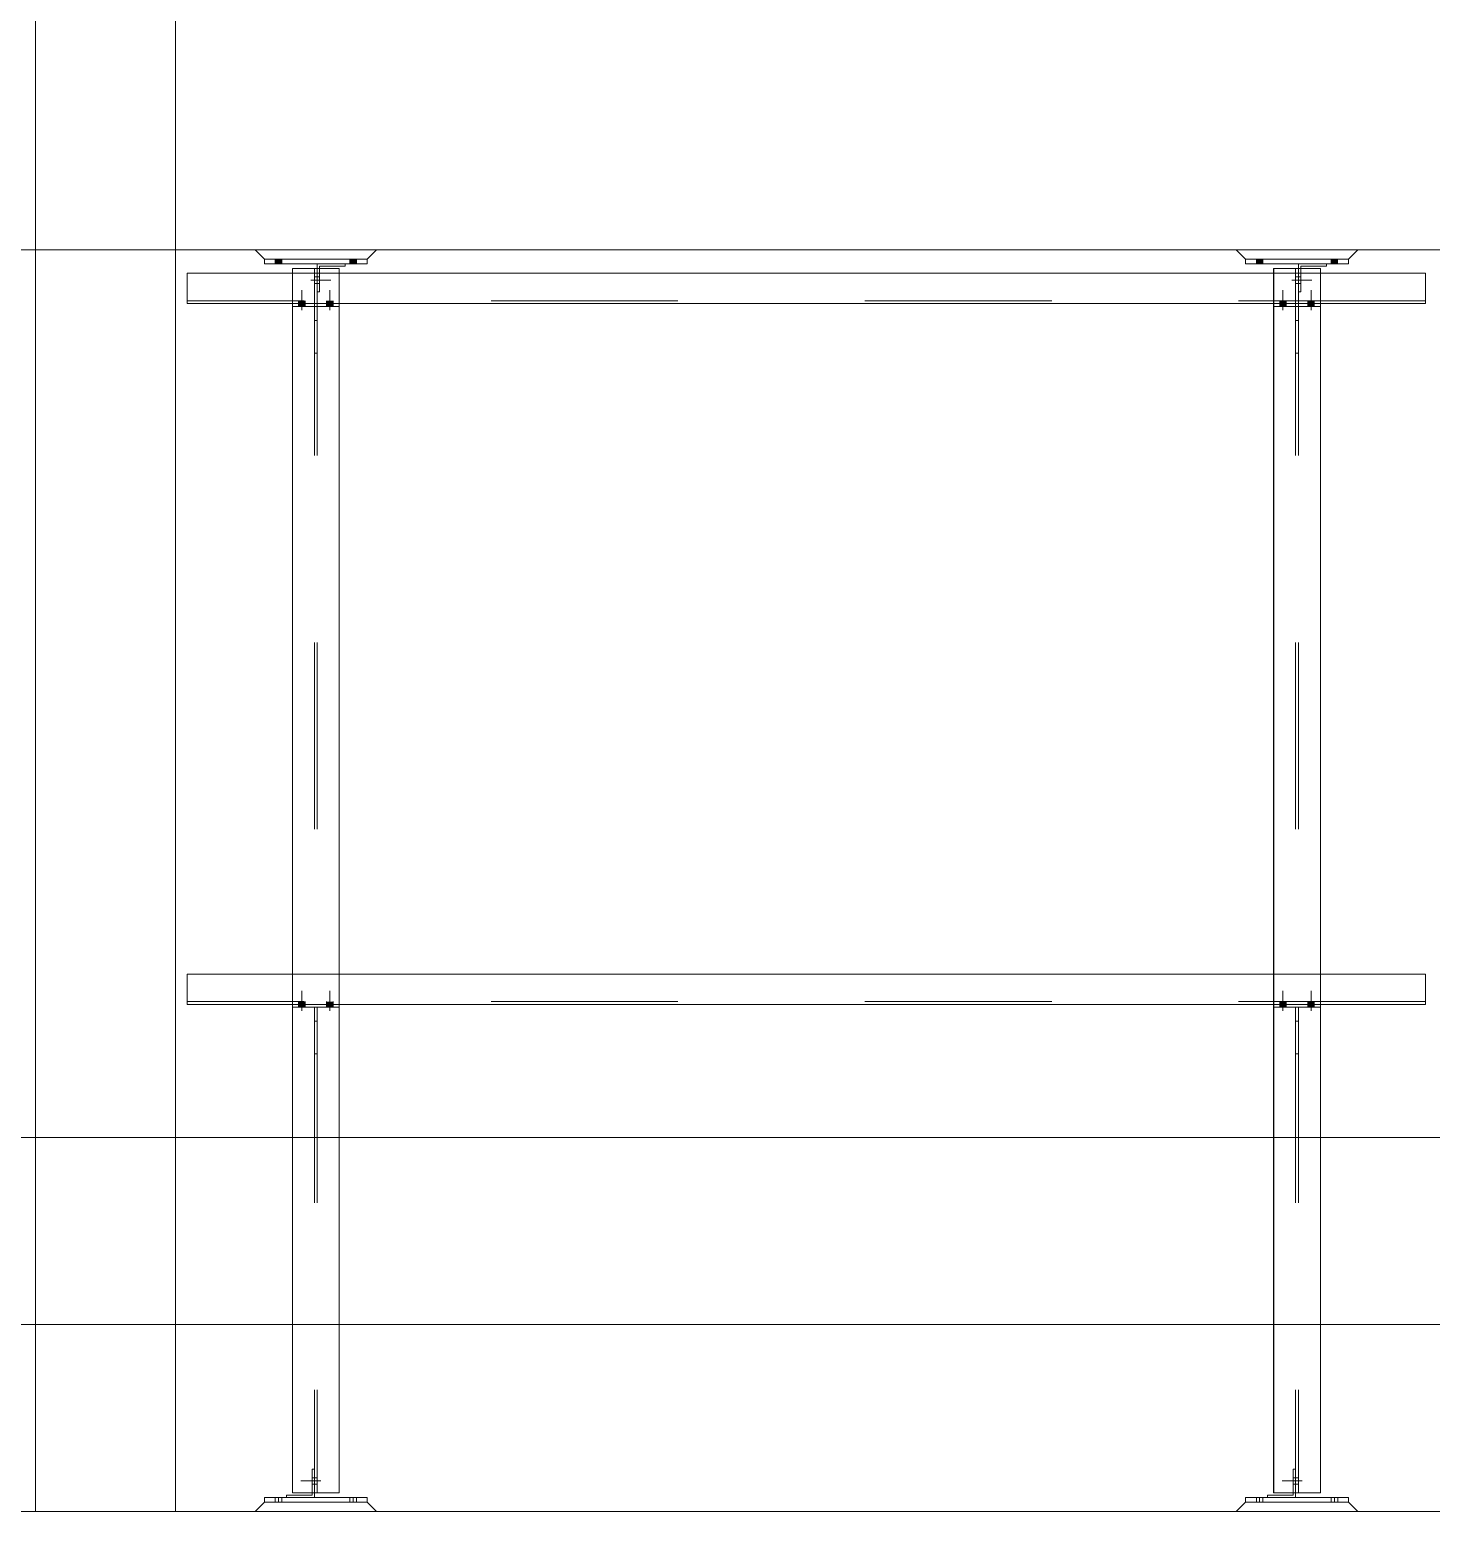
# Model space of a CAD drawing. Header units: millimetres. Extents: x 652937 to 1670132, y 1473552 to 2851037.
# Drawn here: x 663462.421 to 663465.421, y 1524530.22 to 1524533.392 of the extents above; entities that cross this region are included whole.
import ezdxf

# ---------------------------------------------------------------- set-up
doc = ezdxf.new("R2010")
doc.units = ezdxf.units.MM
for name, pattern in [('XKITLINE00', [0]), ('XKITLINE01', [4, 1, -1, 1, -1]), ('XKITLINE02', [4, 2, -2])]:
    doc.linetypes.add(name, pattern=pattern)
for name, color, linetype, lineweight in [('Bolt', 7, 'Continuous', 0), ('Part', 7, 'Continuous', 0), ('S-GRID', 7, 'Continuous', 9)]:
    doc.layers.add(name, color=color, linetype=linetype, lineweight=lineweight)

# ---------------------------------------------------------------- blocks, each defined once
blk = doc.blocks.new('*A18762946')
at = {"layer": 'S-GRID', "color": 7, "linetype": 'XKITLINE01', "lineweight": 0}
blk.add_line((-21.862873, 30.9), (90.947689, 30.9), dxfattribs=at)
blk = doc.blocks.new('*A19252995')
at = {"layer": 'Part', "color": 7, "linetype": 'XKITLINE00', "lineweight": 0}
for p, q in [((20.527199, 44.2), (20.527186, 44.2)), ((20.527341, 44.2), (20.527199, 44.2)), ((20.527199, 44.2), (20.527199, 44.15)), ((20.527341, 44.2), (20.527329, 44.2)), ((20.527341, 44.2), (21.027341, 44.2)), ((20.527341, 44.2), (20.527341, 44.15)), ((21.027341, 44.2), (21.027329, 44.2)), ((21.027341, 44.2), (21.027341, 44.15)), ((20.527199, 43.825), (20.527199, 36.65)), ((20.527341, 43.825), (20.527341, 36.65)), ((21.027341, 43.795), (21.027341, 36.65)), ((20.527199, 36.325), (20.527199, 32.9)), ((20.527341, 36.325), (20.527341, 32.9)), ((21.027341, 36.295), (21.027341, 32.9))]:
    blk.add_line(p, q, dxfattribs=at)
at = {"layer": 'Part', "color": 7, "linetype": 'XKITLINE02', "lineweight": 0}
for p, q in [((20.527186, 44.2), (20.527186, 31.1)), ((20.527186, 44.2), (20.527341, 44.2)), ((20.527199, 44.15), (20.527199, 43.825)), ((20.527329, 44.2), (20.527329, 31.1)), ((20.527341, 44.15), (20.527341, 43.825)), ((20.762199, 44.2), (20.762199, 31.1)), ((20.762329, 44.2), (20.762329, 31.1)), ((20.792199, 44.2), (20.792199, 31.1)), ((20.792329, 44.2), (20.792329, 31.1)), ((21.027186, 44.2), (21.027186, 31.1)), ((21.027199, 44.2), (21.027199, 31.1)), ((21.027329, 44.2), (21.027329, 31.1)), ((21.027341, 44.15), (21.027341, 43.795)), ((20.527199, 36.65), (20.527199, 36.325)), ((20.527341, 36.65), (20.527341, 36.325)), ((21.027341, 36.65), (21.027341, 36.295)), ((20.527199, 32.9), (20.527199, 31.1)), ((20.527341, 32.9), (20.527341, 31.1)), ((21.027341, 32.9), (21.027341, 31.1)), ((21.027341, 31.1), (20.527186, 31.1)), ((20.527329, 31.1), (20.527341, 31.1))]:
    blk.add_line(p, q, dxfattribs=at)
blk = doc.blocks.new('*A19282998')
at = {"layer": 'Part', "color": 7, "linetype": 'XKITLINE00', "lineweight": 0}
for p, q in [((10.02664, 44.2), (10.026628, 44.2)), ((10.026783, 44.2), (10.02664, 44.2)), ((10.02664, 44.2), (10.02664, 44.15)), ((10.026783, 44.2), (10.02677, 44.2)), ((10.026783, 44.2), (10.526783, 44.2)), ((10.026783, 44.2), (10.026783, 44.15)), ((10.526783, 44.2), (10.52677, 44.2)), ((10.526783, 44.2), (10.526783, 44.15)), ((10.02664, 43.825), (10.02664, 36.65)), ((10.026783, 43.825), (10.026783, 36.65)), ((10.526783, 43.795), (10.526783, 36.65)), ((10.02664, 36.325), (10.02664, 32.9)), ((10.026783, 36.325), (10.026783, 32.9)), ((10.526783, 36.295), (10.526783, 32.9))]:
    blk.add_line(p, q, dxfattribs=at)
at = {"layer": 'Part', "color": 7, "linetype": 'XKITLINE02', "lineweight": 0}
for p, q in [((10.026628, 44.2), (10.026628, 31.1)), ((10.026628, 44.2), (10.026783, 44.2)), ((10.02664, 44.15), (10.02664, 43.825)), ((10.02677, 44.2), (10.02677, 31.1)), ((10.026783, 44.15), (10.026783, 43.825)), ((10.26164, 44.2), (10.26164, 31.1)), ((10.26177, 44.2), (10.26177, 31.1)), ((10.29164, 44.2), (10.29164, 31.1)), ((10.29177, 44.2), (10.29177, 31.1)), ((10.526628, 44.2), (10.526628, 31.1)), ((10.52664, 44.2), (10.52664, 31.1)), ((10.52677, 44.2), (10.52677, 31.1)), ((10.526783, 44.15), (10.526783, 43.795)), ((10.02664, 36.65), (10.02664, 36.325)), ((10.026783, 36.65), (10.026783, 36.325)), ((10.526783, 36.65), (10.526783, 36.295)), ((10.02664, 32.9), (10.02664, 31.1)), ((10.026783, 32.9), (10.026783, 31.1)), ((10.526783, 32.9), (10.526783, 31.1)), ((10.526783, 31.1), (10.026628, 31.1)), ((10.02677, 31.1), (10.026783, 31.1))]:
    blk.add_line(p, q, dxfattribs=at)
blk = doc.blocks.new('*A19503020')
at = {"layer": 'Part', "color": 7, "linetype": 'XKITLINE00', "lineweight": 0}
for p, q in [((7.277315, 30.9), (7.277315, 66)), ((8.777315, 66), (8.777315, 30.9)), ((7.27685, 44.4), (7.27685, 32.9)), ((8.777315, 30.9), (7.277315, 30.9))]:
    blk.add_line(p, q, dxfattribs=at)
at = {"layer": 'Part', "color": 7, "linetype": 'XKITLINE02', "lineweight": 0}
for p, q in [((8.77685, 66), (8.77685, 30.9)), ((7.27685, 47.4), (7.27685, 44.4)), ((7.27685, 32.9), (7.27685, 30.9)), ((7.277315, 30.9), (7.27685, 30.9)), ((7.27685, 30.9), (7.277315, 30.9))]:
    blk.add_line(p, q, dxfattribs=at)
blk = doc.blocks.new('*A19883058')
at = {"layer": 'Part', "color": 7, "linetype": 'XKITLINE02', "lineweight": 0}
blk.add_line((-6.777703, 30.9), (74.747293, 30.9), dxfattribs=at)
blk = doc.blocks.new('*A19893059')
at = {"layer": 'Part', "color": 7, "linetype": 'XKITLINE00', "lineweight": 0}
blk.add_line((74.247682, 30.9), (-6.027334, 30.9), dxfattribs=at)
blk = doc.blocks.new('*A20233093')
at = {"layer": 'Part', "color": 7, "linetype": 'XKITLINE02', "lineweight": 0}
for p, q in [((9.72662, 31), (9.626589, 30.9)), ((9.626822, 30.9), (9.726791, 31)), ((9.726791, 31), (9.72662, 31)), ((9.72662, 31), (10.82679, 31)), ((10.82662, 31), (10.926589, 30.9)), ((10.82679, 31), (10.926821, 30.9)), ((10.926821, 30.9), (9.626589, 30.9)), ((10.926589, 30.9), (10.926821, 30.9))]:
    blk.add_line(p, q, dxfattribs=at)
blk = doc.blocks.new('*A20243094')
at = {"layer": 'Bolt', "color": 7, "linetype": 'XKITLINE02', "lineweight": 0}
for p, q in [((10.261675, 31.26), (10.236675, 31.26)), ((10.291694, 31.26), (10.261694, 31.26)), ((10.331305, 31.225), (10.116705, 31.225)), ((10.261735, 31.19), (10.236735, 31.19)), ((10.291716, 31.19), (10.261716, 31.19))]:
    blk.add_line(p, q, dxfattribs=at)
blk = doc.blocks.new('*A20253095')
at = {"layer": 'Part', "color": 7, "linetype": 'XKITLINE02', "lineweight": 0}
for p, q in [((10.82679, 31.05), (9.72662, 31.05)), ((9.72662, 31.05), (9.72662, 31)), ((10.82679, 31), (9.72662, 31)), ((9.726791, 31), (9.726791, 31.05)), ((10.82662, 31), (10.82662, 31.05)), ((10.82679, 31.05), (10.82679, 31))]:
    blk.add_line(p, q, dxfattribs=at)
blk = doc.blocks.new('*A20263096')
at = {"layer": 'Part', "color": 7, "linetype": 'XKITLINE02', "lineweight": 0}
for p, q in [((10.261752, 31.35), (10.236659, 31.35)), ((10.236659, 31.075), (10.236659, 31.35)), ((10.236752, 31.35), (10.236752, 31.075)), ((10.261659, 31.05), (10.261659, 31.35)), ((10.261752, 31.05), (10.261752, 31.35)), ((10.236752, 31.075), (9.961659, 31.075)), ((9.961659, 31.075), (9.961659, 31.05)), ((10.261752, 31.05), (9.961659, 31.05)), ((9.961752, 31.05), (9.961752, 31.075))]:
    blk.add_line(p, q, dxfattribs=at)
blk = doc.blocks.new('*A20273097')
at = {"layer": 'Bolt', "color": 7, "linetype": 'XKITLINE02', "lineweight": 0}
for p, q in [((9.841671, 31), (9.841671, 31.05)), ((9.876705, 31), (9.876705, 31.05)), ((9.911739, 31), (9.911739, 31.05)), ((10.641671, 31), (10.641671, 31.05)), ((10.676705, 31), (10.676705, 31.05)), ((10.711739, 31), (10.711739, 31.05))]:
    blk.add_line(p, q, dxfattribs=at)
blk = doc.blocks.new('*A20363106')
at = {"layer": 'Part', "color": 7, "linetype": 'XKITLINE00', "lineweight": 0}
for p, q in [((39.852314, 32.9), (-6.027334, 32.9)), ((39.852314, 30.9), (-6.027334, 30.9))]:
    blk.add_line(p, q, dxfattribs=at)
blk = doc.blocks.new('*A20723142')
at = {"layer": 'Part', "color": 7, "linetype": 'XKITLINE02', "lineweight": 0}
for p, q in [((20.227179, 31), (20.127148, 30.9)), ((20.12738, 30.9), (20.227349, 31)), ((20.227349, 31), (20.227179, 31)), ((20.227179, 31), (21.327349, 31)), ((21.327179, 31), (21.427148, 30.9)), ((21.327349, 31), (21.42738, 30.9)), ((21.42738, 30.9), (20.127148, 30.9)), ((21.427148, 30.9), (21.42738, 30.9))]:
    blk.add_line(p, q, dxfattribs=at)
blk = doc.blocks.new('*A20733143')
at = {"layer": 'Bolt', "color": 7, "linetype": 'XKITLINE02', "lineweight": 0}
for p, q in [((20.762234, 31.26), (20.737234, 31.26)), ((20.792253, 31.26), (20.762253, 31.26)), ((20.831864, 31.225), (20.617264, 31.225)), ((20.762294, 31.19), (20.737294, 31.19)), ((20.792275, 31.19), (20.762275, 31.19))]:
    blk.add_line(p, q, dxfattribs=at)
blk = doc.blocks.new('*A20743144')
at = {"layer": 'Part', "color": 7, "linetype": 'XKITLINE02', "lineweight": 0}
for p, q in [((21.327349, 31.05), (20.227179, 31.05)), ((20.227179, 31.05), (20.227179, 31)), ((21.327349, 31), (20.227179, 31)), ((20.227349, 31), (20.227349, 31.05)), ((21.327179, 31), (21.327179, 31.05)), ((21.327349, 31.05), (21.327349, 31))]:
    blk.add_line(p, q, dxfattribs=at)
blk = doc.blocks.new('*A20753145')
at = {"layer": 'Part', "color": 7, "linetype": 'XKITLINE02', "lineweight": 0}
for p, q in [((20.76231, 31.35), (20.737217, 31.35)), ((20.737217, 31.075), (20.737217, 31.35)), ((20.73731, 31.35), (20.73731, 31.075)), ((20.762217, 31.05), (20.762217, 31.35)), ((20.76231, 31.05), (20.76231, 31.35)), ((20.73731, 31.075), (20.462217, 31.075)), ((20.462217, 31.075), (20.462217, 31.05)), ((20.76231, 31.05), (20.462217, 31.05)), ((20.46231, 31.05), (20.46231, 31.075))]:
    blk.add_line(p, q, dxfattribs=at)
blk = doc.blocks.new('*A20763146')
at = {"layer": 'Bolt', "color": 7, "linetype": 'XKITLINE02', "lineweight": 0}
for p, q in [((20.34223, 31), (20.34223, 31.05)), ((20.377264, 31), (20.377264, 31.05)), ((20.412298, 31), (20.412298, 31.05)), ((21.14223, 31), (21.14223, 31.05)), ((21.177264, 31), (21.177264, 31.05)), ((21.212298, 31), (21.212298, 31.05))]:
    blk.add_line(p, q, dxfattribs=at)
blk = doc.blocks.new('*A21393209')
at = {"layer": 'Part', "color": 7, "linetype": 'XKITLINE00', "lineweight": 0}
blk.add_line((74.248136, 44.4), (-6.027551, 44.4), dxfattribs=at)
blk = doc.blocks.new('*A21933263')
at = {"layer": 'Part', "color": 7, "linetype": 'XKITLINE00', "lineweight": 0}
for p, q in [((8.901808, 36.65), (8.901819, 36.65)), ((8.901966, 36.65), (8.901819, 36.65)), ((8.901819, 36.65), (8.901819, 36.355)), ((22.152741, 36.65), (8.901956, 36.65)), ((8.901966, 36.65), (8.901966, 36.325)), ((22.152731, 36.65), (22.152741, 36.65)), ((22.152741, 36.65), (22.152741, 36.325)), ((8.901808, 36.355), (8.901808, 36.325)), ((8.901966, 36.325), (8.901808, 36.325)), ((8.901808, 36.325), (22.152741, 36.325)), ((8.901819, 36.355), (8.901966, 36.355)), ((8.901819, 36.355), (8.901956, 36.355))]:
    blk.add_line(p, q, dxfattribs=at)
at = {"layer": 'Part', "color": 7, "linetype": 'XKITLINE02', "lineweight": 0}
for p, q in [((8.901808, 36.65), (8.901808, 36.355)), ((8.901819, 36.65), (8.901808, 36.65)), ((8.901956, 36.355), (8.901956, 36.65)), ((22.152584, 36.325), (22.152584, 36.65)), ((22.152584, 36.65), (22.152594, 36.65)), ((22.152594, 36.65), (22.152594, 36.355)), ((22.152731, 36.355), (22.152731, 36.65)), ((22.152731, 36.355), (8.901956, 36.355)), ((22.152741, 36.325), (22.152584, 36.325)), ((22.152594, 36.355), (22.152731, 36.355))]:
    blk.add_line(p, q, dxfattribs=at)
blk = doc.blocks.new('*A21943264')
at = {"layer": 'Part', "color": 7, "linetype": 'XKITLINE00', "lineweight": 0}
for p, q in [((8.901808, 44.15), (8.901819, 44.15)), ((8.901966, 44.15), (8.901819, 44.15)), ((8.901819, 44.15), (8.901819, 43.855)), ((22.152741, 44.15), (8.901956, 44.15)), ((8.901966, 44.15), (8.901966, 43.825)), ((22.152731, 44.15), (22.152741, 44.15)), ((22.152741, 44.15), (22.152741, 43.825)), ((8.901808, 43.855), (8.901808, 43.825)), ((8.901966, 43.825), (8.901808, 43.825)), ((8.901808, 43.825), (22.152741, 43.825)), ((8.901819, 43.855), (8.901966, 43.855)), ((8.901819, 43.855), (8.901956, 43.855))]:
    blk.add_line(p, q, dxfattribs=at)
at = {"layer": 'Part', "color": 7, "linetype": 'XKITLINE02', "lineweight": 0}
for p, q in [((8.901808, 44.15), (8.901808, 43.855)), ((8.901819, 44.15), (8.901808, 44.15)), ((8.901956, 43.855), (8.901956, 44.15)), ((22.152584, 43.825), (22.152584, 44.15)), ((22.152584, 44.15), (22.152594, 44.15)), ((22.152594, 44.15), (22.152594, 43.855)), ((22.152731, 43.855), (22.152731, 44.15)), ((22.152731, 43.855), (8.901956, 43.855)), ((22.152741, 43.825), (22.152584, 43.825)), ((22.152594, 43.855), (22.152731, 43.855))]:
    blk.add_line(p, q, dxfattribs=at)
blk = doc.blocks.new('*A21953265')
at = {"layer": 'Part', "color": 7, "linetype": 'XKITLINE00', "lineweight": 0}
for p, q in [((20.792217, 44.25), (20.792217, 44.2)), ((20.79231, 44.25), (20.79231, 44.2)), ((21.09231, 44.225), (21.09231, 44.25)), ((20.81731, 44.225), (20.81731, 44.2)), ((21.09231, 44.225), (20.81731, 44.225))]:
    blk.add_line(p, q, dxfattribs=at)
at = {"layer": 'Part', "color": 7, "linetype": 'XKITLINE02', "lineweight": 0}
for p, q in [((21.09231, 44.25), (20.792217, 44.25)), ((21.092217, 44.25), (21.092217, 44.225)), ((20.792217, 44.2), (20.792217, 43.95)), ((20.79231, 44.2), (20.79231, 43.95)), ((20.81731, 44.225), (20.817217, 44.225)), ((20.817217, 44.225), (20.817217, 43.95)), ((20.81731, 44.225), (20.817217, 44.225)), ((20.81731, 44.2), (20.81731, 43.95)), ((20.81731, 43.95), (20.792217, 43.95))]:
    blk.add_line(p, q, dxfattribs=at)
blk = doc.blocks.new('*A21963266')
at = {"layer": 'Bolt'}
for points in [[(20.412, 44.3), (20.412, 44.25), (20.342, 44.25), (20.342, 44.3)], [(21.212, 44.3), (21.212, 44.25), (21.142, 44.25), (21.142, 44.3)]]:
    blk.add_hatch(color=7, dxfattribs=at).paths.add_polyline_path(points, flags=17)
at = {"layer": 'Bolt', "color": 7, "linetype": 'XKITLINE00', "lineweight": 0}
for p, q in [((20.342, 44.3), (20.342, 44.25)), ((20.377, 44.3), (20.377, 44.25)), ((20.412, 44.3), (20.412, 44.25)), ((21.142, 44.3), (21.142, 44.25)), ((21.177, 44.3), (21.177, 44.25)), ((21.212, 44.3), (21.212, 44.25))]:
    blk.add_line(p, q, dxfattribs=at)
blk = doc.blocks.new('*A21973267')
at = {"layer": 'Part', "color": 7, "linetype": 'XKITLINE00', "lineweight": 0}
for p, q in [((20.527349, 43.825), (20.527349, 43.795)), ((20.527349, 43.795), (20.527535, 43.795)), ((21.027535, 43.795), (20.527349, 43.795)), ((20.527535, 43.825), (20.527535, 43.795)), ((21.027535, 43.795), (21.027535, 43.825))]:
    blk.add_line(p, q, dxfattribs=at)
at = {"layer": 'Part', "color": 7, "linetype": 'XKITLINE02', "lineweight": 0}
for p, q in [((21.027535, 43.825), (20.527349, 43.825)), ((21.027349, 43.825), (21.027535, 43.825)), ((21.027349, 43.825), (21.027349, 43.795)), ((21.027349, 43.795), (21.027535, 43.795))]:
    blk.add_line(p, q, dxfattribs=at)
blk = doc.blocks.new('*A21983268')
at = {"layer": 'Part', "color": 7, "linetype": 'XKITLINE00', "lineweight": 0}
for p, q in [((20.762349, 43.795), (20.762349, 43.295)), ((20.762535, 43.645), (20.762535, 43.795)), ((20.792535, 43.795), (20.762535, 43.795)), ((20.792535, 43.645), (20.792535, 43.795)), ((20.762396, 43.295), (20.762535, 43.645)), ((20.762535, 43.645), (20.792535, 43.645)), ((20.792535, 43.645), (20.792396, 43.295)), ((20.762349, 43.295), (20.762396, 43.295)), ((20.792396, 43.295), (20.762396, 43.295))]:
    blk.add_line(p, q, dxfattribs=at)
at = {"layer": 'Part', "color": 7, "linetype": 'XKITLINE02', "lineweight": 0}
for p, q in [((20.762535, 43.795), (20.762349, 43.795)), ((20.762535, 43.795), (20.762349, 43.795)), ((20.792349, 43.295), (20.792349, 43.795)), ((20.762396, 43.295), (20.762349, 43.295))]:
    blk.add_line(p, q, dxfattribs=at)
blk = doc.blocks.new('*A21993269')
at = {"layer": 'Bolt'}
for points in [[(20.592, 43.825), (20.592, 43.855), (20.662, 43.855), (20.662, 43.825)], [(20.592, 43.795), (20.592, 43.825), (20.662, 43.825), (20.662, 43.795)], [(20.892, 43.825), (20.892, 43.855), (20.962, 43.855), (20.962, 43.825)], [(20.892, 43.795), (20.892, 43.825), (20.962, 43.825), (20.962, 43.795)]]:
    blk.add_hatch(color=7, dxfattribs=at).paths.add_polyline_path(points, flags=17)
at = {"layer": 'Bolt', "color": 7, "linetype": 'XKITLINE00', "lineweight": 0}
for p, q in [((20.627, 43.755), (20.627, 43.97)), ((20.927, 43.755), (20.927, 43.97)), ((20.592, 43.825), (20.592, 43.855)), ((20.592, 43.795), (20.592, 43.825)), ((20.662, 43.825), (20.662, 43.855)), ((20.662, 43.795), (20.662, 43.825)), ((20.892, 43.825), (20.892, 43.855)), ((20.892, 43.795), (20.892, 43.825)), ((20.962, 43.825), (20.962, 43.855)), ((20.962, 43.795), (20.962, 43.825))]:
    blk.add_line(p, q, dxfattribs=at)
blk = doc.blocks.new('*A22143284')
at = {"layer": 'Part', "color": 7, "linetype": 'XKITLINE00', "lineweight": 0}
for p, q in [((9.626589, 44.4), (9.72662, 44.3)), ((9.726791, 44.3), (9.626822, 44.4)), ((10.926821, 44.4), (10.82679, 44.3)), ((10.82679, 44.3), (9.72662, 44.3))]:
    blk.add_line(p, q, dxfattribs=at)
at = {"layer": 'Part', "color": 7, "linetype": 'XKITLINE02', "lineweight": 0}
for p, q in [((9.626822, 44.4), (9.626589, 44.4)), ((9.626589, 44.4), (10.926821, 44.4)), ((10.82662, 44.3), (10.926589, 44.4)), ((10.82679, 44.3), (10.82662, 44.3))]:
    blk.add_line(p, q, dxfattribs=at)
blk = doc.blocks.new('*A22153285')
at = {"layer": 'Bolt', "color": 7, "linetype": 'XKITLINE02', "lineweight": 0}
for p, q in [((10.261716, 44.11), (10.291716, 44.11)), ((10.291735, 44.11), (10.316735, 44.11)), ((10.222105, 44.075), (10.436705, 44.075)), ((10.261694, 44.04), (10.291694, 44.04)), ((10.291675, 44.04), (10.316675, 44.04))]:
    blk.add_line(p, q, dxfattribs=at)
blk = doc.blocks.new('*A22163286')
at = {"layer": 'Part', "color": 7, "linetype": 'XKITLINE00', "lineweight": 0}
for p, q in [((9.72662, 44.25), (9.72662, 44.3)), ((10.82679, 44.3), (9.72662, 44.3)), ((10.82679, 44.25), (9.72662, 44.25)), ((9.726791, 44.25), (9.726791, 44.3)), ((10.82679, 44.25), (10.82679, 44.3))]:
    blk.add_line(p, q, dxfattribs=at)
at = {"layer": 'Part', "color": 7, "linetype": 'XKITLINE02', "lineweight": 0}
blk.add_line((10.82662, 44.25), (10.82662, 44.3), dxfattribs=at)
blk = doc.blocks.new('*A22173287')
at = {"layer": 'Part', "color": 7, "linetype": 'XKITLINE00', "lineweight": 0}
for p, q in [((10.291659, 44.25), (10.291659, 44.2)), ((10.291752, 44.25), (10.291752, 44.2)), ((10.591752, 44.225), (10.591752, 44.25)), ((10.316752, 44.225), (10.316752, 44.2)), ((10.591752, 44.225), (10.316752, 44.225))]:
    blk.add_line(p, q, dxfattribs=at)
at = {"layer": 'Part', "color": 7, "linetype": 'XKITLINE02', "lineweight": 0}
for p, q in [((10.591752, 44.25), (10.291659, 44.25)), ((10.591659, 44.25), (10.591659, 44.225)), ((10.291659, 44.2), (10.291659, 43.95)), ((10.291752, 44.2), (10.291752, 43.95)), ((10.316752, 44.225), (10.316659, 44.225)), ((10.316659, 44.225), (10.316659, 43.95)), ((10.316752, 44.225), (10.316659, 44.225)), ((10.316752, 44.2), (10.316752, 43.95)), ((10.316752, 43.95), (10.291659, 43.95))]:
    blk.add_line(p, q, dxfattribs=at)
blk = doc.blocks.new('*A22183288')
at = {"layer": 'Bolt'}
for points in [[(9.912, 44.3), (9.912, 44.25), (9.842, 44.25), (9.842, 44.3)], [(10.712, 44.3), (10.712, 44.25), (10.642, 44.25), (10.642, 44.3)]]:
    blk.add_hatch(color=7, dxfattribs=at).paths.add_polyline_path(points, flags=17)
at = {"layer": 'Bolt', "color": 7, "linetype": 'XKITLINE00', "lineweight": 0}
for p, q in [((9.842, 44.3), (9.842, 44.25)), ((9.877, 44.3), (9.877, 44.25)), ((9.912, 44.3), (9.912, 44.25)), ((10.642, 44.3), (10.642, 44.25)), ((10.677, 44.3), (10.677, 44.25)), ((10.712, 44.3), (10.712, 44.25))]:
    blk.add_line(p, q, dxfattribs=at)
blk = doc.blocks.new('*A22193289')
at = {"layer": 'Part', "color": 7, "linetype": 'XKITLINE00', "lineweight": 0}
for p, q in [((10.02679, 43.825), (10.02679, 43.795)), ((10.02679, 43.795), (10.026977, 43.795)), ((10.526977, 43.795), (10.02679, 43.795)), ((10.026977, 43.825), (10.026977, 43.795)), ((10.526977, 43.795), (10.526977, 43.825))]:
    blk.add_line(p, q, dxfattribs=at)
at = {"layer": 'Part', "color": 7, "linetype": 'XKITLINE02', "lineweight": 0}
for p, q in [((10.526977, 43.825), (10.02679, 43.825)), ((10.52679, 43.825), (10.526977, 43.825)), ((10.52679, 43.825), (10.52679, 43.795)), ((10.52679, 43.795), (10.526977, 43.795))]:
    blk.add_line(p, q, dxfattribs=at)
blk = doc.blocks.new('*A22203290')
at = {"layer": 'Part', "color": 7, "linetype": 'XKITLINE00', "lineweight": 0}
for p, q in [((10.26179, 43.795), (10.26179, 43.295)), ((10.261977, 43.645), (10.261977, 43.795)), ((10.291977, 43.795), (10.261977, 43.795)), ((10.291977, 43.645), (10.291977, 43.795)), ((10.261837, 43.295), (10.261977, 43.645)), ((10.261977, 43.645), (10.291977, 43.645)), ((10.291977, 43.645), (10.291837, 43.295)), ((10.26179, 43.295), (10.261837, 43.295)), ((10.291837, 43.295), (10.261837, 43.295))]:
    blk.add_line(p, q, dxfattribs=at)
at = {"layer": 'Part', "color": 7, "linetype": 'XKITLINE02', "lineweight": 0}
for p, q in [((10.261977, 43.795), (10.26179, 43.795)), ((10.261977, 43.795), (10.26179, 43.795)), ((10.29179, 43.295), (10.29179, 43.795)), ((10.261837, 43.295), (10.26179, 43.295))]:
    blk.add_line(p, q, dxfattribs=at)
blk = doc.blocks.new('*A22213291')
at = {"layer": 'Bolt'}
for points in [[(10.092, 43.825), (10.092, 43.855), (10.162, 43.855), (10.162, 43.825)], [(10.092, 43.795), (10.092, 43.825), (10.162, 43.825), (10.162, 43.795)], [(10.392, 43.825), (10.392, 43.855), (10.462, 43.855), (10.462, 43.825)], [(10.392, 43.795), (10.392, 43.825), (10.462, 43.825), (10.462, 43.795)]]:
    blk.add_hatch(color=7, dxfattribs=at).paths.add_polyline_path(points, flags=17)
at = {"layer": 'Bolt', "color": 7, "linetype": 'XKITLINE00', "lineweight": 0}
for p, q in [((10.127, 43.755), (10.127, 43.97)), ((10.427, 43.755), (10.427, 43.97)), ((10.092, 43.825), (10.092, 43.855)), ((10.092, 43.795), (10.092, 43.825)), ((10.162, 43.825), (10.162, 43.855)), ((10.162, 43.795), (10.162, 43.825)), ((10.392, 43.825), (10.392, 43.855)), ((10.392, 43.795), (10.392, 43.825)), ((10.462, 43.825), (10.462, 43.855)), ((10.462, 43.795), (10.462, 43.825))]:
    blk.add_line(p, q, dxfattribs=at)
blk = doc.blocks.new('*A22473317')
at = {"layer": 'Part', "color": 7, "linetype": 'XKITLINE00', "lineweight": 0}
for p, q in [((10.02679, 36.325), (10.02679, 36.295)), ((10.026977, 36.325), (10.026977, 36.295)), ((10.526977, 36.295), (10.526977, 36.325)), ((10.02679, 36.295), (10.026977, 36.295)), ((10.526977, 36.295), (10.02679, 36.295))]:
    blk.add_line(p, q, dxfattribs=at)
at = {"layer": 'Part', "color": 7, "linetype": 'XKITLINE02', "lineweight": 0}
for p, q in [((10.526977, 36.325), (10.02679, 36.325)), ((10.52679, 36.325), (10.526977, 36.325)), ((10.52679, 36.325), (10.52679, 36.295)), ((10.52679, 36.295), (10.526977, 36.295))]:
    blk.add_line(p, q, dxfattribs=at)
blk = doc.blocks.new('*A22483318')
at = {"layer": 'Part', "color": 7, "linetype": 'XKITLINE00', "lineweight": 0}
for p, q in [((10.26179, 36.295), (10.26179, 35.795)), ((10.261977, 36.145), (10.261977, 36.295)), ((10.291977, 36.295), (10.261977, 36.295)), ((10.291977, 36.145), (10.291977, 36.295)), ((10.261837, 35.795), (10.261977, 36.145)), ((10.261977, 36.145), (10.291977, 36.145)), ((10.291977, 36.145), (10.291837, 35.795)), ((10.26179, 35.795), (10.261837, 35.795)), ((10.291837, 35.795), (10.261837, 35.795))]:
    blk.add_line(p, q, dxfattribs=at)
at = {"layer": 'Part', "color": 7, "linetype": 'XKITLINE02', "lineweight": 0}
for p, q in [((10.261977, 36.295), (10.26179, 36.295)), ((10.261977, 36.295), (10.26179, 36.295)), ((10.29179, 35.795), (10.29179, 36.295)), ((10.261837, 35.795), (10.26179, 35.795))]:
    blk.add_line(p, q, dxfattribs=at)
blk = doc.blocks.new('*A22493319')
at = {"layer": 'Bolt'}
for points in [[(10.092, 36.325), (10.092, 36.355), (10.162, 36.355), (10.162, 36.325)], [(10.092, 36.295), (10.092, 36.325), (10.162, 36.325), (10.162, 36.295)], [(10.392, 36.325), (10.392, 36.355), (10.462, 36.355), (10.462, 36.325)], [(10.392, 36.295), (10.392, 36.325), (10.462, 36.325), (10.462, 36.295)]]:
    blk.add_hatch(color=7, dxfattribs=at).paths.add_polyline_path(points, flags=17)
at = {"layer": 'Bolt', "color": 7, "linetype": 'XKITLINE00', "lineweight": 0}
for p, q in [((10.092, 36.325), (10.092, 36.355)), ((10.092, 36.295), (10.092, 36.325)), ((10.127, 36.255), (10.127, 36.47)), ((10.162, 36.325), (10.162, 36.355)), ((10.162, 36.295), (10.162, 36.325)), ((10.392, 36.325), (10.392, 36.355)), ((10.392, 36.295), (10.392, 36.325)), ((10.427, 36.255), (10.427, 36.47)), ((10.462, 36.325), (10.462, 36.355)), ((10.462, 36.295), (10.462, 36.325))]:
    blk.add_line(p, q, dxfattribs=at)
blk = doc.blocks.new('*A22563326')
at = {"layer": 'Part', "color": 7, "linetype": 'XKITLINE00', "lineweight": 0}
for p, q in [((20.527349, 36.325), (20.527349, 36.295)), ((20.527535, 36.325), (20.527535, 36.295)), ((21.027535, 36.295), (21.027535, 36.325)), ((20.527349, 36.295), (20.527535, 36.295)), ((21.027535, 36.295), (20.527349, 36.295))]:
    blk.add_line(p, q, dxfattribs=at)
at = {"layer": 'Part', "color": 7, "linetype": 'XKITLINE02', "lineweight": 0}
for p, q in [((21.027535, 36.325), (20.527349, 36.325)), ((21.027349, 36.325), (21.027535, 36.325)), ((21.027349, 36.325), (21.027349, 36.295)), ((21.027349, 36.295), (21.027535, 36.295))]:
    blk.add_line(p, q, dxfattribs=at)
blk = doc.blocks.new('*A22573327')
at = {"layer": 'Part', "color": 7, "linetype": 'XKITLINE00', "lineweight": 0}
for p, q in [((20.762349, 36.295), (20.762349, 35.795)), ((20.762535, 36.145), (20.762535, 36.295)), ((20.792535, 36.295), (20.762535, 36.295)), ((20.792535, 36.145), (20.792535, 36.295)), ((20.762396, 35.795), (20.762535, 36.145)), ((20.762535, 36.145), (20.792535, 36.145)), ((20.792535, 36.145), (20.792396, 35.795)), ((20.762349, 35.795), (20.762396, 35.795)), ((20.792396, 35.795), (20.762396, 35.795))]:
    blk.add_line(p, q, dxfattribs=at)
at = {"layer": 'Part', "color": 7, "linetype": 'XKITLINE02', "lineweight": 0}
for p, q in [((20.762535, 36.295), (20.762349, 36.295)), ((20.762535, 36.295), (20.762349, 36.295)), ((20.792349, 35.795), (20.792349, 36.295)), ((20.762396, 35.795), (20.762349, 35.795))]:
    blk.add_line(p, q, dxfattribs=at)
blk = doc.blocks.new('*A22583328')
at = {"layer": 'Bolt'}
for points in [[(20.592, 36.325), (20.592, 36.355), (20.662, 36.355), (20.662, 36.325)], [(20.592, 36.295), (20.592, 36.325), (20.662, 36.325), (20.662, 36.295)], [(20.892, 36.325), (20.892, 36.355), (20.962, 36.355), (20.962, 36.325)], [(20.892, 36.295), (20.892, 36.325), (20.962, 36.325), (20.962, 36.295)]]:
    blk.add_hatch(color=7, dxfattribs=at).paths.add_polyline_path(points, flags=17)
at = {"layer": 'Bolt', "color": 7, "linetype": 'XKITLINE00', "lineweight": 0}
for p, q in [((20.592, 36.325), (20.592, 36.355)), ((20.592, 36.295), (20.592, 36.325)), ((20.627, 36.255), (20.627, 36.47)), ((20.662, 36.325), (20.662, 36.355)), ((20.662, 36.295), (20.662, 36.325)), ((20.892, 36.325), (20.892, 36.355)), ((20.892, 36.295), (20.892, 36.325)), ((20.927, 36.255), (20.927, 36.47)), ((20.962, 36.325), (20.962, 36.355)), ((20.962, 36.295), (20.962, 36.325))]:
    blk.add_line(p, q, dxfattribs=at)
blk = doc.blocks.new('*A22773347')
at = {"layer": 'Part', "color": 7, "linetype": 'XKITLINE00', "lineweight": 0}
for p, q in [((20.127148, 44.4), (20.227179, 44.3)), ((20.227349, 44.3), (20.12738, 44.4)), ((21.42738, 44.4), (21.327349, 44.3)), ((21.327349, 44.3), (20.227179, 44.3))]:
    blk.add_line(p, q, dxfattribs=at)
at = {"layer": 'Part', "color": 7, "linetype": 'XKITLINE02', "lineweight": 0}
for p, q in [((20.12738, 44.4), (20.127148, 44.4)), ((20.127148, 44.4), (21.42738, 44.4)), ((21.327179, 44.3), (21.427148, 44.4)), ((21.327349, 44.3), (21.327179, 44.3))]:
    blk.add_line(p, q, dxfattribs=at)
blk = doc.blocks.new('*A22783348')
at = {"layer": 'Bolt', "color": 7, "linetype": 'XKITLINE02', "lineweight": 0}
for p, q in [((20.762275, 44.11), (20.792275, 44.11)), ((20.792294, 44.11), (20.817294, 44.11)), ((20.722664, 44.075), (20.937264, 44.075)), ((20.762253, 44.04), (20.792253, 44.04)), ((20.792234, 44.04), (20.817234, 44.04))]:
    blk.add_line(p, q, dxfattribs=at)
blk = doc.blocks.new('*A22793349')
at = {"layer": 'Part', "color": 7, "linetype": 'XKITLINE00', "lineweight": 0}
for p, q in [((20.227179, 44.25), (20.227179, 44.3)), ((21.327349, 44.3), (20.227179, 44.3)), ((21.327349, 44.25), (20.227179, 44.25)), ((20.227349, 44.25), (20.227349, 44.3)), ((21.327349, 44.25), (21.327349, 44.3))]:
    blk.add_line(p, q, dxfattribs=at)
at = {"layer": 'Part', "color": 7, "linetype": 'XKITLINE02', "lineweight": 0}
blk.add_line((21.327179, 44.25), (21.327179, 44.3), dxfattribs=at)

msp = doc.modelspace()

# ---------------------------------------------------------------- block references
at = {"color": 7, "lineweight": 0, "xscale": 0.2, "yscale": 0.2, "zscale": 0.2}
for name, p in [('*A19503020', (663460.9784, 1524524.0403)), ('*A21393209', (663460.9784, 1524524.0403)), ('*A22143284', (663460.9784, 1524524.0403)), ('*A22163286', (663460.9784, 1524524.0403)), ('*A22183288', (663460.9784, 1524524.0403)), ('*A22773347', (663460.9784, 1524524.0403)), ('*A22793349', (663460.9784, 1524524.0403)), ('*A21963266', (663460.9784, 1524524.0403)), ('*A21943264', (663460.9784, 1524524.0403)), ('*A19282998', (663460.9784, 1524524.0403)), ('*A22173287', (663460.9784, 1524524.0403)), ('*A19252995', (663460.9784, 1524524.0403)), ('*A21953265', (663460.9784, 1524524.0403)), ('*A22213291', (663460.9784, 1524524.0403)), ('*A22153285', (663460.9784, 1524524.0403)), ('*A21993269', (663460.9784, 1524524.0403)), ('*A22783348', (663460.9784, 1524524.0403)), ('*A22193289', (663460.9784, 1524524.0403)), ('*A21973267', (663460.9784, 1524524.0403)), ('*A22203290', (663460.9784, 1524524.0403)), ('*A21983268', (663460.9784, 1524524.0403)), ('*A21933263', (663460.9784, 1524524.0403)), ('*A22493319', (663460.9784, 1524524.0403)), ('*A22583328', (663460.9784, 1524524.0403)), ('*A22473317', (663460.9784, 1524524.0403)), ('*A22483318', (663460.9784, 1524524.0403)), ('*A22563326', (663460.9784, 1524524.0403)), ('*A22573327', (663460.9784, 1524524.0403)), ('*A20363106', (663460.9784, 1524524.4403)), ('*A18762946', (663460.9784, 1524524.0403)), ('*A20263096', (663460.9784, 1524524.0403)), ('*A20753145', (663460.9784, 1524524.0403)), ('*A20243094', (663460.9784, 1524524.0403)), ('*A20733143', (663460.9784, 1524524.0403)), ('*A20233093', (663460.9784, 1524524.0403)), ('*A20253095', (663460.9784, 1524524.0403)), ('*A20273097', (663460.9784, 1524524.0403)), ('*A20723142', (663460.9784, 1524524.0403)), ('*A20743144', (663460.9784, 1524524.0403)), ('*A20763146', (663460.9784, 1524524.0403)), ('*A19883058', (663460.9784, 1524524.0403)), ('*A19893059', (663460.9784, 1524524.0403))]:
    msp.add_blockref(name, p, dxfattribs=at)

doc.saveas('drawing.dxf')
